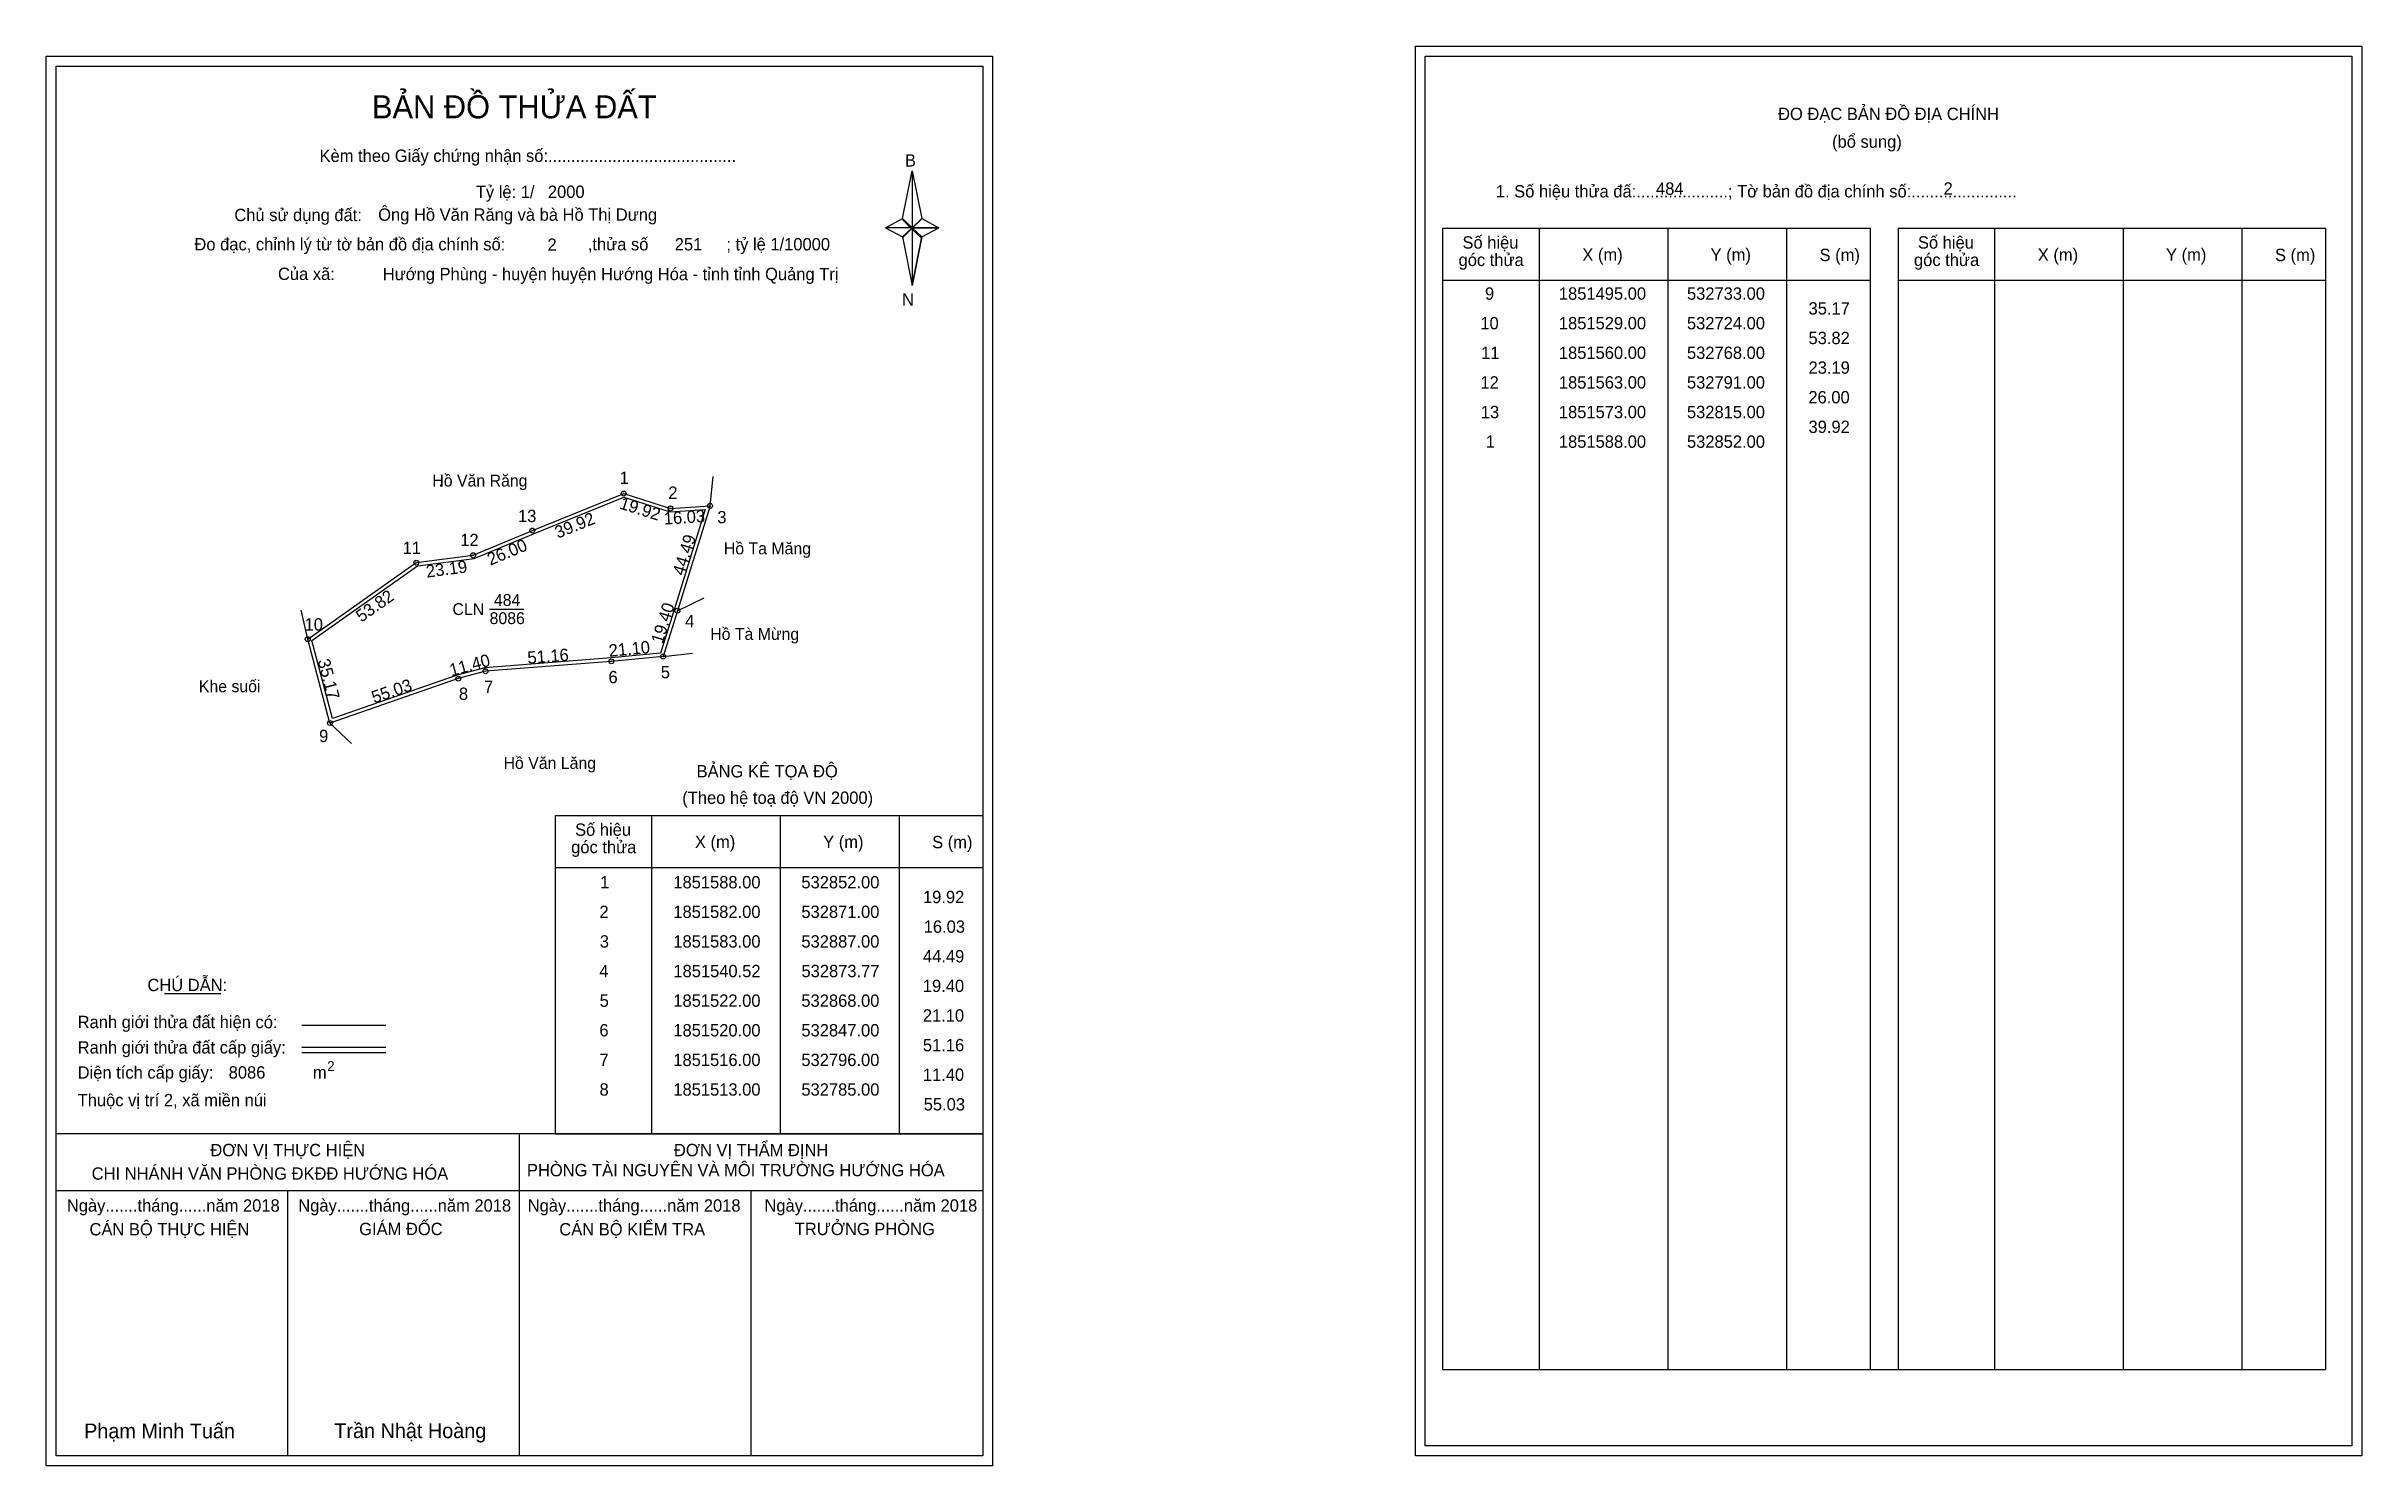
# Model space of a CAD drawing. Extents: x 532618 to 533556, y 1851194 to 1851769.
import ezdxf

# ---------------------------------------------------------------- set-up
doc = ezdxf.new("R2010")
doc.units = 0
for name, color, linetype in [('Level 1', 7, 'Continuous'), ('Level 10', 7, 'Continuous'), ('Level 11', 7, 'Continuous'), ('Level 13', 7, 'Continuous'), ('Level 27', 7, 'Continuous'), ('Level 3', 7, 'Continuous'), ('Level 36', 7, 'Continuous'), ('Level 49', 7, 'Continuous'), ('Level 53', 7, 'Continuous'), ('Level 55', 7, 'Continuous'), ('Level 6', 7, 'Continuous'), ('Level 60', 7, 'Continuous'), ('Level 63', 7, 'Continuous'), ('Level 9', 7, 'Continuous')]:
    doc.layers.add(name, color=color, linetype=linetype)

msp = doc.modelspace()

# ---------------------------------------------------------------- linework, layer by layer
at = {"layer": 'Level 1'}
for p, q in [((532622.09, 1851761.23), (532622.09, 1851761.23)), ((533176.74, 1851765.23), (533176.74, 1851765.23)), ((532964.94, 1851699.46), (532968.87, 1851718.74)), ((532968.87, 1851718.74), (532968.87, 1851695.69)), ((532968.87, 1851718.74), (532972.81, 1851699.46)), ((532958.05, 1851695.69), (532964.94, 1851699.46)), ((532964.94, 1851699.46), (532968.87, 1851695.69)), ((532968.58, 1851695.26), (532964.94, 1851699.02)), ((532968.87, 1851695.69), (532964.94, 1851692.01)), ((532968.58, 1851695.26), (532964.94, 1851691.57)), ((532964.94, 1851691.57), (532968.58, 1851695.26)), ((532972.51, 1851699.02), (532968.58, 1851695.26)), ((532968.58, 1851695.26), (532972.51, 1851699.02)), ((532972.51, 1851691.57), (532968.58, 1851695.26)), ((532972.81, 1851699.46), (532968.87, 1851695.69)), ((532968.87, 1851695.69), (532968.87, 1851672.29)), ((532968.87, 1851695.69), (532979.69, 1851695.69)), ((532968.87, 1851695.69), (532972.81, 1851692.01)), ((532972.81, 1851692.01), (532979.69, 1851695.69)), ((533183.8, 1851695.52), (533357.01, 1851695.52)), ((533222.98, 1851232.99), (533222.98, 1851695.52)), ((533275.13, 1851232.99), (533275.13, 1851695.52)), ((533323.07, 1851695.52), (533323.07, 1851232.99)), ((533357.01, 1851695.52), (533357.01, 1851232.99)), ((533368.32, 1851695.52), (533541.52, 1851695.52)), ((533407.5, 1851232.99), (533407.5, 1851695.52)), ((533459.64, 1851232.99), (533459.64, 1851695.52)), ((533507.59, 1851695.52), (533507.59, 1851232.99)), ((533541.52, 1851695.52), (533541.52, 1851232.99)), ((532964.94, 1851692.01), (532968.87, 1851672.29)), ((532972.81, 1851692.01), (532968.87, 1851672.29)), ((533183.8, 1851674.46), (533357.01, 1851674.46)), ((533368.32, 1851674.46), (533541.52, 1851674.46)), ((532824.28, 1851457.57), (532997.48, 1851457.57)), ((532863.46, 1851328.52), (532863.46, 1851457.57)), ((532915.6, 1851328.52), (532915.6, 1851457.57)), ((532963.55, 1851457.57), (532963.55, 1851328.52)), ((532824.28, 1851436.52), (532997.48, 1851436.52)), ((532665.93, 1851385.36), (532688.73, 1851385.36)), ((532721.66, 1851372.55), (532755.68, 1851372.55)), ((532721.66, 1851363.65), (532755.68, 1851363.65)), ((532721.66, 1851361.46), (532755.68, 1851361.46)), ((532835.75, 1851328.52), (532622.09, 1851328.52)), ((532997.48, 1851328.52), (532787.8, 1851328.52)), ((532809.79, 1851198.08), (532809.79, 1851328.52)), ((532824.28, 1851328.52), (532997.48, 1851328.52)), ((532997.49, 1851305.42), (532622.09, 1851305.42)), ((532715.94, 1851198.08), (532715.94, 1851305.42)), ((532903.64, 1851198.08), (532903.64, 1851305.42)), ((533183.8, 1851232.99), (533541.52, 1851232.99)), ((532997.48, 1851198.08), (532997.48, 1851198.08)), ((533552.14, 1851202.08), (533552.14, 1851202.08))]:
    msp.add_line(p, q, dxfattribs=at)
for points in [[(532964.94, 1851699.46), (532968.87, 1851718.74), (532968.87, 1851695.69)], [(532958.05, 1851695.69), (532964.94, 1851692.01), (532968.87, 1851695.69)], [(532968.87, 1851695.69), (532972.81, 1851699.46), (532979.69, 1851695.69)], [(532968.87, 1851695.69), (532968.87, 1851672.29), (532972.81, 1851692.01)]]:
    msp.add_lwpolyline(points, close=True, dxfattribs=at)
at = {"layer": 'Level 10'}
for points in [[(532887, 1851583), (532873.77, 1851540.52), (532868, 1851522), (532847, 1851520), (532796, 1851516), (532785, 1851513), (532733, 1851495), (532724, 1851529), (532768, 1851560), (532791, 1851563), (532815, 1851573), (532852, 1851588), (532871, 1851582)], [(532885.06, 1851581.48), (532872.43, 1851540.94), (532866.94, 1851523.31), (532846.88, 1851521.39), (532795.76, 1851517.39), (532784.59, 1851514.34), (532733.97, 1851496.82), (532725.6, 1851528.42), (532768.52, 1851558.66), (532791.37, 1851561.64), (532815.53, 1851571.71), (532852.06, 1851586.51), (532870.83, 1851580.59)]]:
    msp.add_lwpolyline(points, close=True, dxfattribs=at)
at = {"layer": 'Level 11'}
for centre in [(532852, 1851588), (532871, 1851582), (532887, 1851583), (532887, 1851583), (532815, 1851573), (532791, 1851563), (532768, 1851560), (532873.77, 1851540.52), (532724, 1851529), (532796, 1851516), (532847, 1851520), (532868, 1851522), (532785, 1851513), (532733, 1851495)]:
    msp.add_circle(centre, 1, dxfattribs=at)
at = {"layer": 'Level 27'}
for p, q in [((532887, 1851583), (532888.28, 1851594.93)), ((532873.77, 1851540.52), (532884.6, 1851545.69)), ((532724, 1851529), (532721.32, 1851540.7)), ((532868, 1851522), (532879.93, 1851523.33)), ((532733, 1851495), (532741.7, 1851486.74))]:
    msp.add_line(p, q, dxfattribs=at)
at = {"layer": 'Level 3'}
for p, q in [((533183.8, 1851695.52), (533183.8, 1851232.99)), ((533368.32, 1851695.52), (533368.32, 1851232.99)), ((532824.28, 1851457.57), (532824.28, 1851328.52))]:
    msp.add_line(p, q, dxfattribs=at)
at = {"layer": 'Level 63'}
for points in [[(533172.74, 1851769.23), (533556.14, 1851769.23), (533556.14, 1851198.08), (533172.74, 1851198.08)], [(532618.09, 1851765.23), (533001.49, 1851765.23), (533001.49, 1851194.08), (532618.09, 1851194.08)], [(532622.09, 1851761.23), (532997.49, 1851761.23), (532997.49, 1851198.08), (532622.09, 1851198.08)], [(533176.74, 1851765.23), (533552.14, 1851765.23), (533552.14, 1851202.08), (533176.74, 1851202.08)]]:
    msp.add_lwpolyline(points, close=True, dxfattribs=at)
at = {"layer": 'Level 9'}
msp.add_line((532797.68, 1851541.18), (532811.6, 1851541.18), dxfattribs=at)

# ---------------------------------------------------------------- texts
at = {"layer": 'Level 1'}
for s, height, p in [('BẢN ĐỒ THỬA ĐẤT', 9.3313, (532750.02, 1851740.04)), ('ĐO ĐẠC BẢN ĐỒ ĐỊA CHÍNH', 5, (533319.69, 1851739.35)), ('(bổ sung)', 5, (533341.57, 1851728.11)), ('Kèm theo Giấy chứng nhận số:.........................................', 5, (532728.79, 1851722.38)), ('B', 5, (532965.96, 1851720.5)), ('1. Số hiệu thửa đấ:....................; Tờ bản đồ địa chính số:.......................', 5, (533205.35, 1851707.99)), ('Chủ sử dụng đất:', 5, (532694.27, 1851698.39)), ('Đo đạc, chỉnh lý từ tờ bản đồ địa chính số:                  ,thửa số                 ; tỷ lệ 1/10000', 5, (532678.1, 1851686.53)), ('góc thửa', 5, (533190.25, 1851680.19)), ('Số hiệu', 5, (533191.83, 1851687.25)), ('X (m)', 5, (533240.4, 1851682.3)), ('Y (m)', 5, (533292.35, 1851682.3)), ('S (m)', 5, (533336.51, 1851682.2)), ('góc thửa', 5, (533374.76, 1851680.19)), ('Số hiệu', 5, (533376.35, 1851687.25)), ('X (m)', 5, (533424.91, 1851682.3)), ('Y (m)', 5, (533476.87, 1851682.3)), ('S (m)', 5, (533521.02, 1851682.2)), ('Của xã:', 5, (532711.95, 1851674.53)), ('N', 5, (532964.76, 1851664.16)), ('BẢNG KÊ TỌA ĐỘ', 5, (532881.55, 1851472.98)), ('(Theo hệ toạ độ VN 2000)', 5, (532875.74, 1851462.26)), ('Số hiệu', 5, (532832.31, 1851449.31)), ('X (m)', 5, (532880.87, 1851444.36)), ('Y (m)', 5, (532932.83, 1851444.36)), ('S (m)', 5, (532976.98, 1851444.26)), ('góc thửa', 5, (532830.73, 1851442.25)), ('CHÚ DẪN:', 5, (532659.05, 1851386.37)), ('Ranh giới thửa đất hiện có:', 5, (532630.79, 1851371.37)), ('Ranh giới thửa đất cấp giấy:', 5, (532630.79, 1851361.09)), ('Diện tích cấp giấy:', 5, (532630.79, 1851350.93)), ('2', 4, (532731.89, 1851353.99)), ('m', 5, (532726.1, 1851350.97)), ('Thuộc vị trí 2, xã miền núi', 5, (532630.79, 1851339.73)), ('ĐƠN VỊ THỰC HIỆN', 5, (532684.56, 1851319.49)), ('ĐƠN VỊ THẨM ĐỊNH', 5, (532872.36, 1851319.49)), ('CHI NHÁNH VĂN PHÒNG ĐKĐĐ HƯỚNG HÓA', 5, (532636.47, 1851309.97)), ('PHÒNG TÀI NGUYÊN VÀ MÔI TRƯỜNG HƯỚNG HÓA', 5, (532812.81, 1851311.35)), ('Ngày.......tháng......năm 2018', 5, (532626.42, 1851297.02)), ('Ngày.......tháng......năm 2018', 5, (532720.17, 1851297.02)), ('Ngày.......tháng......năm 2018', 5, (532813.12, 1851297.02)), ('Ngày.......tháng......năm 2018', 5, (532909.03, 1851297.02)), ('CÁN BỘ THỰC HIỆN', 5, (532635.59, 1851287.39)), ('GIÁM ĐỐC', 5, (532744.85, 1851287.51)), ('CÁN BỘ KIỂM TRA', 5, (532825.93, 1851287.39)), ('TRƯỞNG PHÒNG', 5, (532921.31, 1851287.51)), ('Phạm Minh Tuấn', 6, (532633.41, 1851205.16)), ('Trần Nhật Hoàng', 6, (532734.79, 1851205.26))]:
    msp.add_text(s, height=height, dxfattribs=at).set_placement(p)
at = {"layer": 'Level 11'}
msp.add_text('Tỷ lệ: 1/', height=5, dxfattribs=at).set_placement((532792.1, 1851707.75))
at = {"layer": 'Level 13'}
for s, p in [('CLN', (532782.65, 1851538.78)), ('484', (532799.44, 1851542.46)), ('8086', (532797.68, 1851535.1))]:
    msp.add_text(s, height=4.8, dxfattribs=at).set_placement(p)
at = {"layer": 'Level 36'}
for s, height, p in [('.', 6, (532776.85, 1851590.85)), ('Khe suối', 4.8, (532679.89, 1851507.51))]:
    msp.add_text(s, height=height, dxfattribs=at).set_placement(p)
at = {"layer": 'Level 49'}
for s, rotation, p in [('19.92', 342.47443, (532849.96, 1851582)), ('16.03', 3.57633, (532868.42, 1851575.41)), ('39.92', 22.0679, (532825.34, 1851569.68)), ('26.00', 22.61986, (532797.99, 1851558.76)), ('44.49', 72.70129, (532876.43, 1851554.45)), ('23.19', 7.43141, (532772.27, 1851553.9)), ('53.82', 35.16644, (532745.75, 1851535.64)), ('19.40', 72.69531, (532867.76, 1851526.81)), ('51.16', 4.48461, (532813.23, 1851518.96)), ('21.10', 5.44033, (532846.2, 1851521.82)), ('35.17', 284.82648, (532727.96, 1851520.28)), ('11.40', 15.25512, (532782.19, 1851513.89)), ('55.03', 19.09349, (532750.91, 1851502.89))]:
    msp.add_text(s, height=5, rotation=rotation, dxfattribs=at).set_placement(p)
at = {"layer": 'Level 53'}
for s, p in [('9', (533200.95, 1851666.54)), ('1851495.00', (533230.89, 1851666.54)), ('532733.00', (533282.78, 1851666.54)), ('35.17', (533332.05, 1851660.54)), ('10', (533199.08, 1851654.54)), ('1851529.00', (533230.89, 1851654.54)), ('532724.00', (533282.78, 1851654.54)), ('11', (533199.4, 1851642.54)), ('1851560.00', (533230.89, 1851642.54)), ('532768.00', (533282.78, 1851642.54)), ('53.82', (533332.03, 1851648.54)), ('23.19', (533332.04, 1851636.54)), ('12', (533199.1, 1851630.54)), ('1851563.00', (533230.89, 1851630.54)), ('532791.00', (533282.78, 1851630.54)), ('26.00', (533331.98, 1851624.54)), ('13', (533199.26, 1851618.54)), ('1851573.00', (533230.89, 1851618.54)), ('532815.00', (533282.78, 1851618.54)), ('1', (533201.25, 1851606.54)), ('1851588.00', (533230.89, 1851606.54)), ('532852.00', (533282.78, 1851606.54)), ('39.92', (533332.03, 1851612.54)), ('1', (532842.48, 1851428.02)), ('1851588.00', (532872.12, 1851428.02)), ('532852.00', (532924, 1851428.02)), ('19.92', (532973.26, 1851422.02)), ('2', (532842.18, 1851416.02)), ('1851582.00', (532872.12, 1851416.02)), ('532871.00', (532924, 1851416.02)), ('16.03', (532973.56, 1851410.02)), ('3', (532842.33, 1851404.02)), ('1851583.00', (532872.12, 1851404.02)), ('532887.00', (532924, 1851404.02)), ('44.49', (532973.26, 1851398.02)), ('4', (532842.15, 1851392.02)), ('1851540.52', (532872.14, 1851392.02)), ('532873.77', (532924.04, 1851392.02)), ('5', (532842.27, 1851380.02)), ('1851522.00', (532872.12, 1851380.02)), ('532868.00', (532924, 1851380.02)), ('19.40', (532973.21, 1851386.02)), ('21.10', (532973.21, 1851374.02)), ('6', (532842.16, 1851368.02)), ('1851520.00', (532872.12, 1851368.02)), ('532847.00', (532924, 1851368.02)), ('51.16', (532973.23, 1851362.02)), ('7', (532842.19, 1851356.02)), ('1851516.00', (532872.12, 1851356.02)), ('532796.00', (532924, 1851356.02)), ('8', (532842.23, 1851344.02)), ('1851513.00', (532872.12, 1851344.02)), ('532785.00', (532924, 1851344.02)), ('11.40', (532973.21, 1851350.02)), ('55.03', (532973.56, 1851338.02))]:
    msp.add_text(s, height=5, dxfattribs=at).set_placement(p)
at = {"layer": 'Level 55'}
for s, height, p in [('1', 0.8, (532851.78, 1851588)), ('0', 0.22, (532851.92, 1851587.78)), ('0', 0.22, (532851.92, 1851587.78)), ('2', 0.8, (532870.73, 1851582)), ('0', 0.22, (532870.92, 1851581.78)), ('0', 0.22, (532870.92, 1851581.78)), ('485', 0.22, (532886.77, 1851582.78)), ('3', 0.8, (532886.75, 1851583)), ('0', 0.22, (532886.92, 1851582.78)), ('0', 0.22, (532886.92, 1851582.78)), ('13', 0.8, (532814.46, 1851573)), ('0', 0.22, (532814.92, 1851572.78)), ('0', 0.22, (532814.92, 1851572.78)), ('12', 0.8, (532790.43, 1851563)), ('0', 0.22, (532790.92, 1851562.78)), ('0', 0.22, (532790.92, 1851562.78)), ('11', 0.8, (532767.48, 1851560)), ('0', 0.22, (532767.92, 1851559.78)), ('0', 0.22, (532767.92, 1851559.78)), ('4', 0.8, (532873.49, 1851540.52)), ('485', 0.22, (532873.54, 1851540.3)), ('486', 0.22, (532873.53, 1851540.3)), ('10', 0.8, (532723.43, 1851529)), ('0', 0.22, (532723.92, 1851528.78)), ('0', 0.22, (532723.92, 1851528.78)), ('0', 0.22, (532723.92, 1851528.78)), ('0', 0.22, (532723.92, 1851528.78)), ('488', 0.22, (532795.77, 1851515.78)), ('7', 0.8, (532795.73, 1851516)), ('488', 0.22, (532846.77, 1851519.78)), ('6', 0.8, (532846.73, 1851520)), ('486', 0.22, (532867.76, 1851521.78)), ('488', 0.22, (532867.77, 1851521.78)), ('5', 0.8, (532867.74, 1851522)), ('488', 0.22, (532784.77, 1851512.78)), ('8', 0.8, (532784.74, 1851513)), ('488', 0.22, (532732.77, 1851494.78)), ('9', 0.8, (532732.73, 1851495)), ('0', 0.22, (532732.92, 1851494.78)), ('0', 0.22, (532732.92, 1851494.78))]:
    msp.add_text(s, height=height, dxfattribs=at).set_placement(p)
at = {"layer": 'Level 6'}
for s, p in [('2000', (532821.3, 1851707.79)), ('484', (533270.25, 1851709.07)), ('2', (533386.74, 1851709.11)), ('Ông Hồ Văn Răng và bà Hồ Thị Dưng', (532752.54, 1851698.53)), ('2', (532821.14, 1851686.35)), ('251', (532872.7, 1851686.51)), (' Hướng Phùng - huyện huyện Hướng Hóa - tỉnh tỉnh Quảng Trị', (532752.56, 1851674.45)), ('8086', (532691.97, 1851350.94))]:
    msp.add_text(s, height=5, dxfattribs=at).set_placement(p)
at = {"layer": 'Level 60'}
for s, p in [('Hồ Văn Răng', (532774.49, 1851590.85)), ('Hồ Ta Măng', (532892.59, 1851563.38)), ('Hồ Tà Mừng', (532887.06, 1851528.69)), ('Hồ Văn Lăng', (532803.34, 1851476.43))]:
    msp.add_text(s, height=4.8, dxfattribs=at).set_placement(p)
at = {"layer": 'Level 9'}
for s, p in [('1', (532850.35, 1851591.89)), ('2', (532870.08, 1851585.85)), ('13', (532809.18, 1851576.42)), ('3', (532889.94, 1851575.93)), ('12', (532785.8, 1851566.68)), ('11', (532762.43, 1851563.46)), ('10', (532722.73, 1851532.48)), ('4', (532876.89, 1851533.83)), ('6', (532845.85, 1851511.12)), ('5', (532867.05, 1851513.13)), ('8', (532785.25, 1851504.39)), ('7', (532795.42, 1851507.19)), ('9', (532728.6, 1851487.27))]:
    msp.add_text(s, height=5, dxfattribs=at).set_placement(p)

doc.saveas('drawing.dxf')
